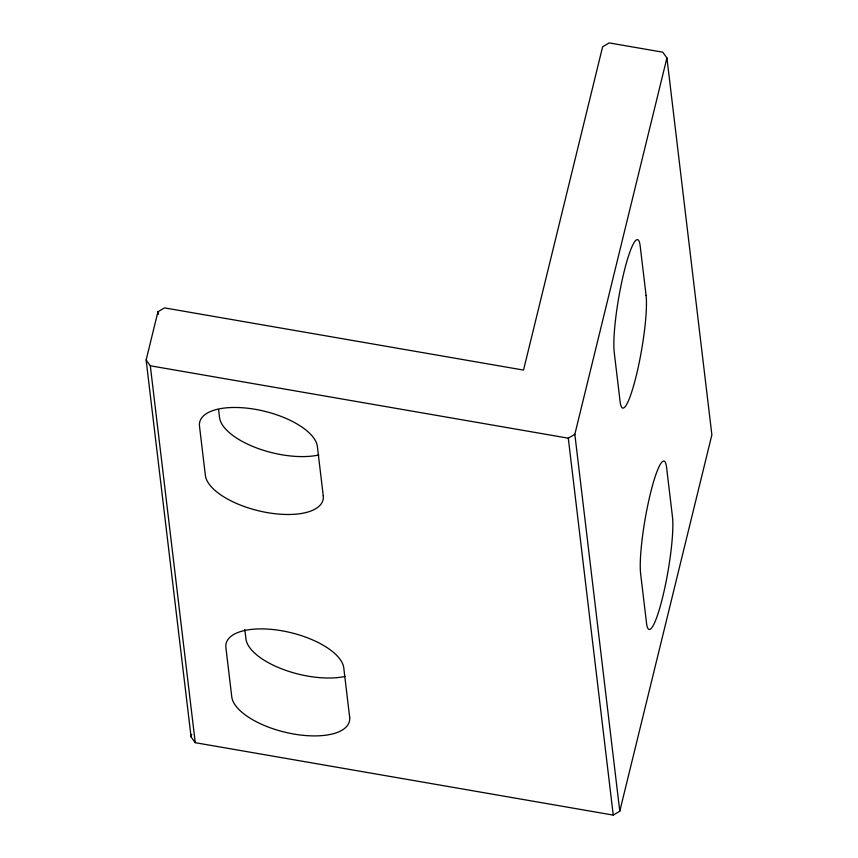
<?xml version="1.0" encoding="UTF-8"?>
<svg xmlns="http://www.w3.org/2000/svg" width="858" height="858" viewBox="0 0 858 858"><rect width="100%" height="100%" fill="white"/><g stroke="black" fill="none" stroke-linecap="round" stroke-linejoin="round"><path stroke-width="1.29" d="M146.128 360.028L157.936 311.776L164.479 307.883L523.519 370.077L602.616 46.793L609.159 42.9L662.751 52.188L666.923 57.936L711.872 434.845L619.776 811.207L613.245 815.1L195.249 742.685L191.077 736.936L146.128 360.028L150.311 365.787L195.249 742.685M191.077 736.936L191.699 734.394M619.776 811.207L574.839 434.298L666.923 57.936M150.311 365.787L568.296 438.191L574.839 434.298M568.296 438.191L613.245 815.1M218.576 409.491L219.53 417.471A60.446 25.847 13.7 0 0 256.488 447.897A60.446 25.847 13.7 0 0 318.844 454.976M244.82 629.579L245.935 638.888A60.446 25.847 13.7 0 0 282.893 669.315A60.446 25.847 13.7 0 0 345.238 676.394M157.936 311.776L158.258 314.436M646.074 295.388L640.207 246.182A60.446 8.644 -80.2 0 0 623.991 272.201A60.446 8.644 -80.2 0 0 614.231 352.338L620.098 401.544A60.446 8.644 -80.2 0 0 636.314 375.525A60.446 8.644 -80.2 0 0 646.074 295.388M672.468 516.806L666.602 467.599A60.446 8.644 -80.2 0 0 650.396 493.618A60.446 8.644 -80.2 0 0 640.636 573.755L646.503 622.962A60.446 8.644 -80.2 0 0 662.708 596.943A60.446 8.644 -80.2 0 0 672.468 516.806M323.251 495.795L317.385 446.589A60.446 25.847 13.7 0 0 255.212 409.32A60.446 25.847 13.7 0 0 199.496 426.169L205.362 475.375A60.446 25.847 13.7 0 0 267.535 512.644A60.446 25.847 13.7 0 0 323.251 495.795M349.656 717.213L343.79 668.007A60.446 25.847 13.7 0 0 281.617 630.737A60.446 25.847 13.7 0 0 225.901 647.586L231.767 696.793A60.446 25.847 13.7 0 0 293.94 734.062A60.446 25.847 13.7 0 0 349.656 717.213"/></g></svg>
